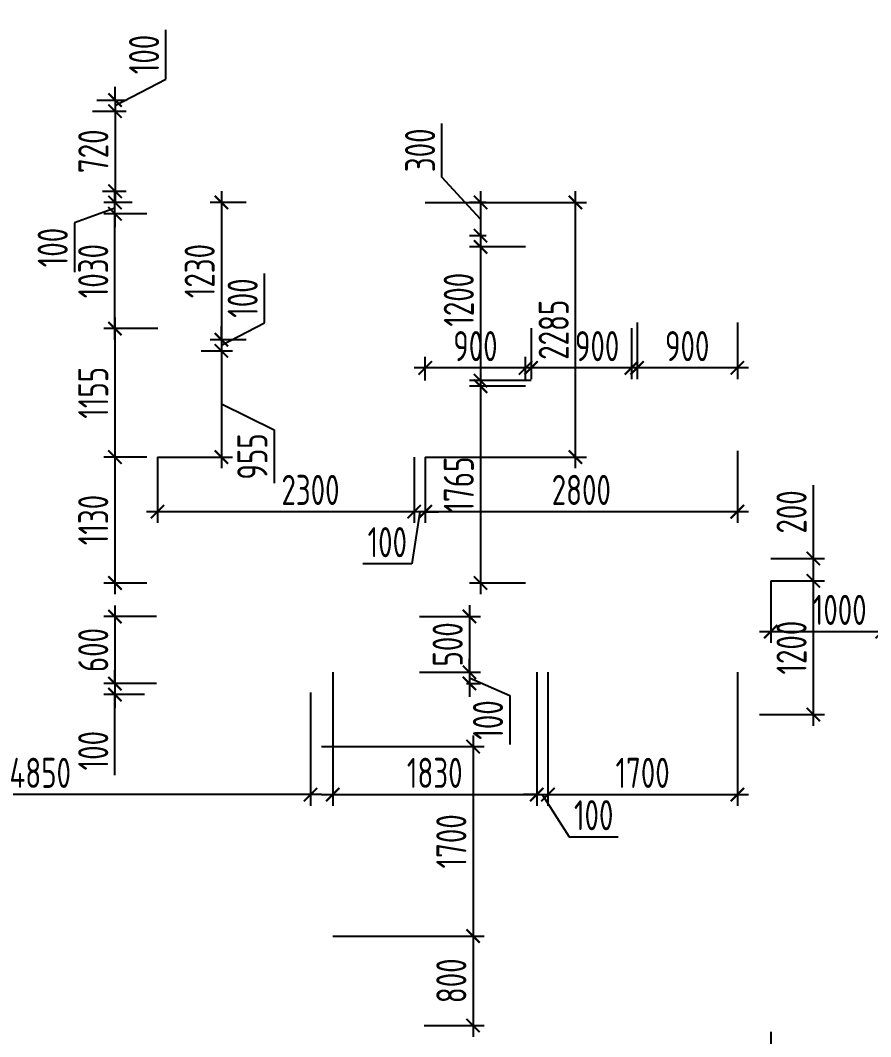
# Model space of a CAD drawing. Header units: millimetres. Extents: x -350007 to 536090, y -888 to 198380.
# Drawn here: x -31934 to -24304, y 71096 to 80214 of the extents above; entities that cross this region are included whole.
import ezdxf

# ---------------------------------------------------------------- set-up
doc = ezdxf.new("R2010")
doc.units = ezdxf.units.MM
doc.layers.add('АР_Размеры нов.', color=15, linetype='Continuous', lineweight=0)
doc.styles.add('ISOCPEUR', font='isocpeur.ttf', dxfattribs={"width": 0.7})
doc.dimstyles.new('R_100', dxfattribs={"dimtxt": 270, "dimasz": 120, "dimexe": 100, "dimexo": 0, "dimgap": 60, "dimtad": 1, "dimdec": 0, "dimrnd": 5, "dimzin": 0, "dimdsep": 46, "dimtxsty": 'ISOCPEUR', "dimblk": 'ARCHTICK', "dimcen": 0, "dimdle": 100, "dimclrd": 256, "dimclre": 256, "dimclrt": 256, "dimadec": 0, "dimazin": 0, "dimtfac": 2, "dimtdec": 0, "dimtofl": 0, "dimtmove": 1, "dimatfit": 3, "dimfxl": 1, "dimtvp": 3, "dimtolj": 1, "dimtzin": 0, "dimarcsym": 0})

# ---------------------------------------------------------------- blocks, each defined once
blk = doc.blocks.new('_ArchTick')
at = {"color": 0, "linetype": 'ByBlock', "const_width": 0.15}
blk.add_lwpolyline([(-0.5, -0.5), (0.5, 0.5)], dxfattribs=at)
blk = doc.blocks.new('*D2575')
at = {"layer": 'АР_Размеры нов.', "lineweight": -2, "ltscale": 100, "transparency": 16777216}
for p, q in [((-31085.3, 77348.7), (-31085.3, 78579)), ((-30798.4, 78479), (-31185.3, 78479)), ((-30699.3, 77448.7), (-31185.3, 77448.7))]:
    blk.add_line(p, q, dxfattribs=at)
at = {"layer": 'АР_Размеры нов.', "lineweight": -2, "ltscale": 100, "transparency": 16777216, "xscale": 120, "yscale": 120, "zscale": 120}
for p, rotation in [((-31085.3, 78479), 90), ((-31085.3, 77448.7), 270)]:
    blk.add_blockref('_ArchTick', p, dxfattribs=dict(at, rotation=rotation))
at = {"layer": 'АР_Размеры нов.', "ltscale": 100, "transparency": 16777216, "insert": (-31280.3, 77963.9), "char_height": 270, "attachment_point": 5, "rotation": 90, "style": 'ISOCPEUR'}
blk.add_mtext('\\A1;1030', dxfattribs=at)
blk = doc.blocks.new('*D2589')
at = {"layer": 'АР_Размеры нов.', "lineweight": -2, "ltscale": 100, "transparency": 16777216}
for p, q in [((-27871.9, 73798.2), (-27871.9, 71898.2)), ((-29230.7, 73698.2), (-27771.9, 73698.2)), ((-29130.7, 71998.2), (-27771.9, 71998.2))]:
    blk.add_line(p, q, dxfattribs=at)
at = {"layer": 'АР_Размеры нов.', "lineweight": -2, "ltscale": 100, "transparency": 16777216, "xscale": 120, "yscale": 120, "zscale": 120}
for p, rotation in [((-27871.9, 73698.2), 90), ((-27871.9, 71998.2), 270)]:
    blk.add_blockref('_ArchTick', p, dxfattribs=dict(at, rotation=rotation))
at = {"layer": 'АР_Размеры нов.', "ltscale": 100, "transparency": 16777216, "insert": (-28066.9, 72848.2), "char_height": 270, "attachment_point": 5, "rotation": 90, "style": 'ISOCPEUR'}
blk.add_mtext('\\A1;1700', dxfattribs=at)
blk = doc.blocks.new('*D2706')
at = {"layer": 'АР_Размеры нов.', "lineweight": -2, "ltscale": 100, "transparency": 16777216}
for p, q in [((-25200.7, 75185.7), (-25200.7, 74629.7)), ((-24200.7, 75185.7), (-24200.7, 74629.7)), ((-25300.7, 74729.7), (-24100.7, 74729.7))]:
    blk.add_line(p, q, dxfattribs=at)
at = {"layer": 'АР_Размеры нов.', "lineweight": -2, "ltscale": 100, "transparency": 16777216, "xscale": 120, "yscale": 120, "zscale": 120, "rotation": 180}
blk.add_blockref('_ArchTick', (-25200.7, 74729.7), dxfattribs=at)
at = {"layer": 'АР_Размеры нов.', "lineweight": -2, "ltscale": 100, "transparency": 16777216, "xscale": 120, "yscale": 120, "zscale": 120}
blk.add_blockref('_ArchTick', (-24200.7, 74729.7), dxfattribs=at)
at = {"layer": 'АР_Размеры нов.', "ltscale": 100, "transparency": 16777216, "insert": (-24582.1, 74924.7), "char_height": 270, "attachment_point": 5, "style": 'ISOCPEUR'}
blk.add_mtext('\\A1;1000', dxfattribs=at)
blk = doc.blocks.new('*D1913')
at = {"layer": 'АР_Размеры нов.', "lineweight": -2, "ltscale": 100, "transparency": 16777216}
for p, q in [((-31085.3, 76395.7), (-31085.3, 75065.7)), ((-30798.4, 76295.7), (-31185.3, 76295.7)), ((-30798.4, 75165.7), (-31185.3, 75165.7))]:
    blk.add_line(p, q, dxfattribs=at)
at = {"layer": 'АР_Размеры нов.', "lineweight": -2, "ltscale": 100, "transparency": 16777216, "xscale": 120, "yscale": 120, "zscale": 120}
for p, rotation in [((-31085.3, 76295.7), 90), ((-31085.3, 75165.7), 270)]:
    blk.add_blockref('_ArchTick', p, dxfattribs=dict(at, rotation=rotation))
at = {"layer": 'АР_Размеры нов.', "ltscale": 100, "transparency": 16777216, "insert": (-31280.3, 75730.7), "char_height": 270, "attachment_point": 5, "rotation": 90, "style": 'ISOCPEUR'}
blk.add_mtext('\\A1;1130', dxfattribs=at)
blk = doc.blocks.new('*D1914')
at = {"layer": 'АР_Размеры нов.', "lineweight": -2, "ltscale": 100, "transparency": 16777216}
for p, q in [((-31085.3, 77348.7), (-31085.3, 78579)), ((-30798.4, 78479), (-31185.3, 78479)), ((-30699.3, 77448.7), (-31185.3, 77448.7))]:
    blk.add_line(p, q, dxfattribs=at)
at = {"layer": 'АР_Размеры нов.', "lineweight": -2, "ltscale": 100, "transparency": 16777216, "xscale": 120, "yscale": 120, "zscale": 120}
for p, rotation in [((-31085.3, 78479), 90), ((-31085.3, 77448.7), 270)]:
    blk.add_blockref('_ArchTick', p, dxfattribs=dict(at, rotation=rotation))
at = {"layer": 'АР_Размеры нов.', "ltscale": 100, "transparency": 16777216, "insert": (-31280.3, 77963.9), "char_height": 270, "attachment_point": 5, "rotation": 90, "style": 'ISOCPEUR'}
blk.add_mtext('\\A1;1030', dxfattribs=at)
blk = doc.blocks.new('*D1940')
at = {"layer": 'АР_Размеры нов.', "lineweight": -2, "ltscale": 500, "transparency": 16777216}
for p, q in [((-28152.4, 78808.3), (-28152.4, 79287.4)), ((-27805, 78430.9), (-28152.4, 78808.3)), ((-27805, 78680.3), (-27805, 78181.5)), ((-27754.4, 78580.3), (-27905, 78580.3)), ((-27754.4, 78281.5), (-27905, 78281.5))]:
    blk.add_line(p, q, dxfattribs=at)
at = {"layer": 'АР_Размеры нов.', "lineweight": -2, "ltscale": 500, "transparency": 16777216, "xscale": 120, "yscale": 120, "zscale": 120}
for p, rotation in [((-27805, 78580.3), 90), ((-27805, 78281.5), 270)]:
    blk.add_blockref('_ArchTick', p, dxfattribs=dict(at, rotation=rotation))
at = {"layer": 'АР_Размеры нов.', "lineweight": 13, "ltscale": 500, "transparency": 16777216, "insert": (-28347.4, 79047.8), "char_height": 270, "attachment_point": 5, "rotation": 90, "style": 'ISOCPEUR'}
blk.add_mtext('\\A1;300', dxfattribs=at)
blk = doc.blocks.new('*D1941')
at = {"layer": 'АР_Размеры нов.', "lineweight": -2, "ltscale": 500, "transparency": 16777216}
for p, q in [((-27805, 78281.5), (-27805, 76881.5)), ((-27401, 78181.5), (-27905, 78181.5)), ((-27351, 76981.5), (-27905, 76981.5))]:
    blk.add_line(p, q, dxfattribs=at)
at = {"layer": 'АР_Размеры нов.', "lineweight": -2, "ltscale": 500, "transparency": 16777216, "xscale": 120, "yscale": 120, "zscale": 120}
for p, rotation in [((-27805, 78181.5), 90), ((-27805, 76981.5), 270)]:
    blk.add_blockref('_ArchTick', p, dxfattribs=dict(at, rotation=rotation))
at = {"layer": 'АР_Размеры нов.', "lineweight": 13, "ltscale": 500, "transparency": 16777216, "insert": (-28000, 77707.3), "char_height": 270, "attachment_point": 5, "rotation": 90, "style": 'ISOCPEUR'}
blk.add_mtext('\\A1;1200', dxfattribs=at)
blk = doc.blocks.new('*D1942')
at = {"layer": 'АР_Размеры нов.', "lineweight": -2, "ltscale": 500, "transparency": 16777216}
for p, q in [((-27805, 77031.5), (-27805, 75065.7)), ((-27401, 76931.5), (-27905, 76931.5)), ((-27401, 75165.7), (-27905, 75165.7))]:
    blk.add_line(p, q, dxfattribs=at)
at = {"layer": 'АР_Размеры нов.', "lineweight": -2, "ltscale": 500, "transparency": 16777216, "xscale": 120, "yscale": 120, "zscale": 120}
for p, rotation in [((-27805, 76931.5), 90), ((-27805, 75165.7), 270)]:
    blk.add_blockref('_ArchTick', p, dxfattribs=dict(at, rotation=rotation))
at = {"layer": 'АР_Размеры нов.', "lineweight": 13, "ltscale": 500, "transparency": 16777216, "insert": (-28000, 76048.6), "char_height": 270, "attachment_point": 5, "rotation": 90, "style": 'ISOCPEUR'}
blk.add_mtext('\\A1;1765', dxfattribs=at)
blk = doc.blocks.new('*D1943')
at = {"layer": 'АР_Размеры нов.', "lineweight": -2, "ltscale": 500, "transparency": 16777216}
for p, q in [((-26400.7, 77503.8), (-26400.7, 76995.9)), ((-25500.7, 77503.8), (-25500.7, 76995.9)), ((-25400.7, 77095.9), (-26500.7, 77095.9))]:
    blk.add_line(p, q, dxfattribs=at)
at = {"layer": 'АР_Размеры нов.', "lineweight": -2, "ltscale": 500, "transparency": 16777216, "xscale": 120, "yscale": 120, "zscale": 120, "rotation": 180}
blk.add_blockref('_ArchTick', (-26400.7, 77095.9), dxfattribs=at)
at = {"layer": 'АР_Размеры нов.', "lineweight": -2, "ltscale": 500, "transparency": 16777216, "xscale": 120, "yscale": 120, "zscale": 120}
blk.add_blockref('_ArchTick', (-25500.7, 77095.9), dxfattribs=at)
at = {"layer": 'АР_Размеры нов.', "lineweight": 13, "ltscale": 500, "transparency": 16777216, "insert": (-25950.7, 77290.9), "char_height": 270, "attachment_point": 5, "style": 'ISOCPEUR'}
blk.add_mtext('\\A1;900', dxfattribs=at)
blk = doc.blocks.new('*D1944')
at = {"layer": 'АР_Размеры нов.', "lineweight": -2, "ltscale": 500, "transparency": 16777216}
for p, q in [((-27351, 77451.5), (-27351, 76995.9)), ((-26450.7, 77451.5), (-26450.7, 76995.9)), ((-26350.7, 77095.9), (-27451, 77095.9))]:
    blk.add_line(p, q, dxfattribs=at)
at = {"layer": 'АР_Размеры нов.', "lineweight": -2, "ltscale": 500, "transparency": 16777216, "xscale": 120, "yscale": 120, "zscale": 120, "rotation": 180}
blk.add_blockref('_ArchTick', (-27351, 77095.9), dxfattribs=at)
at = {"layer": 'АР_Размеры нов.', "lineweight": -2, "ltscale": 500, "transparency": 16777216, "xscale": 120, "yscale": 120, "zscale": 120}
blk.add_blockref('_ArchTick', (-26450.7, 77095.9), dxfattribs=at)
at = {"layer": 'АР_Размеры нов.', "lineweight": 13, "ltscale": 500, "transparency": 16777216, "insert": (-26759, 77290.9), "char_height": 270, "attachment_point": 5, "style": 'ISOCPEUR'}
blk.add_mtext('\\A1;900', dxfattribs=at)
blk = doc.blocks.new('*D1945')
at = {"layer": 'АР_Размеры нов.', "lineweight": -2, "ltscale": 500, "transparency": 16777216}
for p, q in [((-28301, 76981.5), (-28301, 77195.9)), ((-27401, 76981.5), (-27401, 77195.9)), ((-27301, 77095.9), (-28401, 77095.9))]:
    blk.add_line(p, q, dxfattribs=at)
at = {"layer": 'АР_Размеры нов.', "lineweight": -2, "ltscale": 500, "transparency": 16777216, "xscale": 120, "yscale": 120, "zscale": 120, "rotation": 180}
blk.add_blockref('_ArchTick', (-28301, 77095.9), dxfattribs=at)
at = {"layer": 'АР_Размеры нов.', "lineweight": -2, "ltscale": 500, "transparency": 16777216, "xscale": 120, "yscale": 120, "zscale": 120}
blk.add_blockref('_ArchTick', (-27401, 77095.9), dxfattribs=at)
at = {"layer": 'АР_Размеры нов.', "lineweight": 13, "ltscale": 500, "transparency": 16777216, "insert": (-27851, 77290.9), "char_height": 270, "attachment_point": 5, "style": 'ISOCPEUR'}
blk.add_mtext('\\A1;900', dxfattribs=at)
blk = doc.blocks.new('*D1946')
at = {"layer": 'АР_Размеры нов.', "lineweight": -2, "ltscale": 500, "transparency": 16777216}
for p, q in [((-31085.3, 77548.7), (-31085.3, 76195.7)), ((-30699.3, 77448.7), (-31185.3, 77448.7)), ((-30798.4, 76295.7), (-31185.3, 76295.7))]:
    blk.add_line(p, q, dxfattribs=at)
at = {"layer": 'АР_Размеры нов.', "lineweight": -2, "ltscale": 500, "transparency": 16777216, "xscale": 120, "yscale": 120, "zscale": 120}
for p, rotation in [((-31085.3, 77448.7), 90), ((-31085.3, 76295.7), 270)]:
    blk.add_blockref('_ArchTick', p, dxfattribs=dict(at, rotation=rotation))
at = {"layer": 'АР_Размеры нов.', "lineweight": 13, "ltscale": 500, "transparency": 16777216, "insert": (-31280.3, 76872.2), "char_height": 270, "attachment_point": 5, "rotation": 90, "style": 'ISOCPEUR'}
blk.add_mtext('\\A1;1155', dxfattribs=at)
blk = doc.blocks.new('*D1947')
at = {"layer": 'АР_Размеры нов.', "lineweight": -2, "ltscale": 500, "transparency": 16777216}
for p, q in [((-31085.3, 78580.3), (-31085.3, 78700.3)), ((-31085.3, 78529.7), (-31448.6, 78396.1)), ((-30929.6, 78580.3), (-31185.3, 78580.3)), ((-31085.3, 78479), (-31085.3, 78580.3)), ((-30798.4, 78479), (-31185.3, 78479)), ((-31085.3, 78479), (-31085.3, 78359)), ((-31448.6, 78396.1), (-31448.6, 77954.8))]:
    blk.add_line(p, q, dxfattribs=at)
at = {"layer": 'АР_Размеры нов.', "lineweight": -2, "ltscale": 500, "transparency": 16777216, "xscale": 120, "yscale": 120, "zscale": 120}
for p, rotation in [((-31085.3, 78580.3), 270), ((-31085.3, 78479), 90)]:
    blk.add_blockref('_ArchTick', p, dxfattribs=dict(at, rotation=rotation))
at = {"layer": 'АР_Размеры нов.', "lineweight": 13, "ltscale": 500, "transparency": 16777216, "insert": (-31643.6, 78175.4), "char_height": 270, "attachment_point": 5, "rotation": 90, "style": 'ISOCPEUR'}
blk.add_mtext('\\A1;100', dxfattribs=at)
blk = doc.blocks.new('*D1948')
at = {"layer": 'АР_Размеры нов.', "lineweight": -2, "ltscale": 500, "transparency": 16777216}
for p, q in [((-34180.7, 74184.5), (-34180.7, 73167.6)), ((-29330.7, 74184.5), (-29330.7, 73167.6)), ((-29230.7, 73267.6), (-34280.7, 73267.6))]:
    blk.add_line(p, q, dxfattribs=at)
at = {"layer": 'АР_Размеры нов.', "lineweight": -2, "ltscale": 500, "transparency": 16777216, "xscale": 120, "yscale": 120, "zscale": 120, "rotation": 180}
blk.add_blockref('_ArchTick', (-34180.7, 73267.6), dxfattribs=at)
at = {"layer": 'АР_Размеры нов.', "lineweight": -2, "ltscale": 500, "transparency": 16777216, "xscale": 120, "yscale": 120, "zscale": 120}
blk.add_blockref('_ArchTick', (-29330.7, 73267.6), dxfattribs=at)
at = {"layer": 'АР_Размеры нов.', "lineweight": 13, "ltscale": 500, "transparency": 16777216, "insert": (-31755.7, 73462.6), "char_height": 270, "attachment_point": 5, "style": 'ISOCPEUR'}
blk.add_mtext('\\A1;4850', dxfattribs=at)
blk = doc.blocks.new('*D1949')
at = {"layer": 'АР_Размеры нов.', "lineweight": -2, "ltscale": 500, "transparency": 16777216}
for p, q in [((-31085.3, 74964.9), (-31085.3, 74163.7)), ((-30712.6, 74864.9), (-31185.3, 74864.9)), ((-30712.6, 74263.7), (-31185.3, 74263.7))]:
    blk.add_line(p, q, dxfattribs=at)
at = {"layer": 'АР_Размеры нов.', "lineweight": -2, "ltscale": 500, "transparency": 16777216, "xscale": 120, "yscale": 120, "zscale": 120}
for p, rotation in [((-31085.3, 74864.9), 90), ((-31085.3, 74263.7), 270)]:
    blk.add_blockref('_ArchTick', p, dxfattribs=dict(at, rotation=rotation))
at = {"layer": 'АР_Размеры нов.', "lineweight": 13, "ltscale": 500, "transparency": 16777216, "insert": (-31280.3, 74564.3), "char_height": 270, "attachment_point": 5, "rotation": 90, "style": 'ISOCPEUR'}
blk.add_mtext('\\A1;600', dxfattribs=at)
blk = doc.blocks.new('*D1950')
at = {"layer": 'АР_Размеры нов.', "lineweight": -2, "ltscale": 500, "transparency": 16777216}
for p, q in [((-27904.8, 74965.7), (-27904.8, 74264.5)), ((-28351.8, 74865.7), (-27804.8, 74865.7)), ((-28351.8, 74364.5), (-27804.8, 74364.5))]:
    blk.add_line(p, q, dxfattribs=at)
at = {"layer": 'АР_Размеры нов.', "lineweight": -2, "ltscale": 500, "transparency": 16777216, "xscale": 120, "yscale": 120, "zscale": 120}
for p, rotation in [((-27904.8, 74865.7), 90), ((-27904.8, 74364.5), 270)]:
    blk.add_blockref('_ArchTick', p, dxfattribs=dict(at, rotation=rotation))
at = {"layer": 'АР_Размеры нов.', "lineweight": 13, "ltscale": 500, "transparency": 16777216, "insert": (-28099.8, 74615.1), "char_height": 270, "attachment_point": 5, "rotation": 90, "style": 'ISOCPEUR'}
blk.add_mtext('\\A1;500', dxfattribs=at)
blk = doc.blocks.new('*D1951')
at = {"layer": 'АР_Размеры нов.', "lineweight": -2, "ltscale": 500, "transparency": 16777216}
for p, q in [((-30130.1, 78680.4), (-30130.1, 77248.7)), ((-29906.6, 78580.4), (-30230.1, 78580.4)), ((-29906.6, 77348.7), (-30230.1, 77348.7))]:
    blk.add_line(p, q, dxfattribs=at)
at = {"layer": 'АР_Размеры нов.', "lineweight": -2, "ltscale": 500, "transparency": 16777216, "xscale": 120, "yscale": 120, "zscale": 120}
for p, rotation in [((-30130.1, 78580.4), 90), ((-30130.1, 77348.7), 270)]:
    blk.add_blockref('_ArchTick', p, dxfattribs=dict(at, rotation=rotation))
at = {"layer": 'АР_Размеры нов.', "lineweight": 13, "ltscale": 500, "transparency": 16777216, "insert": (-30325.1, 77964.6), "char_height": 270, "attachment_point": 5, "rotation": 90, "style": 'ISOCPEUR'}
blk.add_mtext('\\A1;1230', dxfattribs=at)
blk = doc.blocks.new('*D1952')
at = {"layer": 'АР_Размеры нов.', "lineweight": -2, "ltscale": 500, "transparency": 16777216}
for p, q in [((-29744.4, 77501.3), (-29744.4, 77942.6)), ((-30130.1, 77298.7), (-29744.4, 77501.3)), ((-30130.1, 77348.7), (-30130.1, 77468.7)), ((-29906.6, 77348.7), (-30230.1, 77348.7)), ((-30130.1, 77348.7), (-30130.1, 77248.7)), ((-30310.9, 77248.7), (-30030.1, 77248.7)), ((-30130.1, 77248.7), (-30130.1, 77128.7))]:
    blk.add_line(p, q, dxfattribs=at)
at = {"layer": 'АР_Размеры нов.', "lineweight": -2, "ltscale": 500, "transparency": 16777216, "xscale": 120, "yscale": 120, "zscale": 120}
for p, rotation in [((-30130.1, 77348.7), 270), ((-30130.1, 77248.7), 90)]:
    blk.add_blockref('_ArchTick', p, dxfattribs=dict(at, rotation=rotation))
at = {"layer": 'АР_Размеры нов.', "lineweight": 13, "ltscale": 500, "transparency": 16777216, "insert": (-29939.4, 77722), "char_height": 270, "attachment_point": 5, "rotation": 90, "style": 'ISOCPEUR'}
blk.add_mtext('\\A1;100', dxfattribs=at)
blk = doc.blocks.new('*D1953')
at = {"layer": 'АР_Размеры нов.', "lineweight": -2, "ltscale": 500, "transparency": 16777216}
for p, q in [((-30130.1, 77348.7), (-30130.1, 76195.7)), ((-30310.9, 77248.7), (-30030.1, 77248.7)), ((-30130.1, 76772.2), (-29657.3, 76540.3)), ((-29657.3, 76540.3), (-29657.3, 76061.2)), ((-30703.4, 76295.7), (-30030.1, 76295.7))]:
    blk.add_line(p, q, dxfattribs=at)
at = {"layer": 'АР_Размеры нов.', "lineweight": -2, "ltscale": 500, "transparency": 16777216, "xscale": 120, "yscale": 120, "zscale": 120}
for p, rotation in [((-30130.1, 77248.7), 90), ((-30130.1, 76295.7), 270)]:
    blk.add_blockref('_ArchTick', p, dxfattribs=dict(at, rotation=rotation))
at = {"layer": 'АР_Размеры нов.', "lineweight": 13, "ltscale": 500, "transparency": 16777216, "insert": (-29852.3, 76300.7), "char_height": 270, "attachment_point": 5, "rotation": 90, "style": 'ISOCPEUR'}
blk.add_mtext('\\A1;955', dxfattribs=at)
blk = doc.blocks.new('*D1954')
at = {"layer": 'АР_Размеры нов.', "lineweight": -2, "ltscale": 500, "transparency": 16777216}
for p, q in [((-26953.6, 76195.3), (-26953.6, 78680.3)), ((-28301, 78580.3), (-26853.6, 78580.3)), ((-28301, 76295.3), (-26853.6, 76295.3))]:
    blk.add_line(p, q, dxfattribs=at)
at = {"layer": 'АР_Размеры нов.', "lineweight": -2, "ltscale": 500, "transparency": 16777216, "xscale": 120, "yscale": 120, "zscale": 120}
for p, rotation in [((-26953.6, 78580.3), 90), ((-26953.6, 76295.3), 270)]:
    blk.add_blockref('_ArchTick', p, dxfattribs=dict(at, rotation=rotation))
at = {"layer": 'АР_Размеры нов.', "lineweight": 13, "ltscale": 500, "transparency": 16777216, "insert": (-27148.6, 77437.8), "char_height": 270, "attachment_point": 5, "rotation": 90, "style": 'ISOCPEUR'}
blk.add_mtext('\\A1;2285', dxfattribs=at)
blk = doc.blocks.new('*D1831')
at = {"layer": 'АР_Размеры нов.', "lineweight": -2, "ltscale": 500, "transparency": 16777216}
for p, q in [((-30628.9, 79686.8), (-30628.9, 80128.1)), ((-31084.5, 79448.5), (-30628.9, 79686.8)), ((-31084.5, 79498.5), (-31084.5, 79618.5)), ((-31247.1, 79498.5), (-30984.5, 79498.5)), ((-31084.5, 79498.5), (-31084.5, 79398.5)), ((-31226.5, 79398.5), (-30984.5, 79398.5)), ((-31084.5, 79398.5), (-31084.5, 79278.5))]:
    blk.add_line(p, q, dxfattribs=at)
at = {"layer": 'АР_Размеры нов.', "lineweight": -2, "ltscale": 500, "transparency": 16777216, "xscale": 120, "yscale": 120, "zscale": 120}
for p, rotation in [((-31084.5, 79498.5), 270), ((-31084.5, 79398.5), 90)]:
    blk.add_blockref('_ArchTick', p, dxfattribs=dict(at, rotation=rotation))
at = {"layer": 'АР_Размеры нов.', "lineweight": 13, "ltscale": 500, "transparency": 16777216, "insert": (-30823.9, 79907.4), "char_height": 270, "attachment_point": 5, "rotation": 90, "style": 'ISOCPEUR'}
blk.add_mtext('\\A1;100', dxfattribs=at)
blk = doc.blocks.new('*D1832')
at = {"layer": 'АР_Размеры нов.', "lineweight": -2, "ltscale": 500, "transparency": 16777216}
for p, q in [((-31084.5, 79498.4), (-31084.5, 78580.3)), ((-31285.7, 79398.4), (-30984.5, 79398.4)), ((-31196.9, 78680.3), (-30984.5, 78680.3))]:
    blk.add_line(p, q, dxfattribs=at)
at = {"layer": 'АР_Размеры нов.', "lineweight": -2, "ltscale": 500, "transparency": 16777216, "xscale": 120, "yscale": 120, "zscale": 120}
for p, rotation in [((-31084.5, 79398.4), 90), ((-31084.5, 78680.3), 270)]:
    blk.add_blockref('_ArchTick', p, dxfattribs=dict(at, rotation=rotation))
at = {"layer": 'АР_Размеры нов.', "lineweight": 13, "ltscale": 500, "transparency": 16777216, "insert": (-31279.5, 79039.4), "char_height": 270, "attachment_point": 5, "rotation": 90, "style": 'ISOCPEUR'}
blk.add_mtext('\\A1;720', dxfattribs=at)
blk = doc.blocks.new('*D2014')
at = {"layer": 'АР_Размеры нов.', "lineweight": -2, "ltscale": 500, "transparency": 16777216}
for p, q in [((-24819.3, 76043), (-24819.3, 75385.7)), ((-24819.3, 75485.7), (-24819.3, 75085.7)), ((-25200.7, 75385.7), (-24719.3, 75385.7)), ((-25200.7, 75185.7), (-24719.3, 75185.7))]:
    blk.add_line(p, q, dxfattribs=at)
at = {"layer": 'АР_Размеры нов.', "lineweight": -2, "ltscale": 500, "transparency": 16777216, "xscale": 120, "yscale": 120, "zscale": 120}
for p, rotation in [((-24819.3, 75385.7), 90), ((-24819.3, 75185.7), 270)]:
    blk.add_blockref('_ArchTick', p, dxfattribs=dict(at, rotation=rotation))
at = {"layer": 'АР_Размеры нов.', "lineweight": 13, "ltscale": 500, "transparency": 16777216, "insert": (-25014.3, 75803.4), "char_height": 270, "attachment_point": 5, "rotation": 90, "style": 'ISOCPEUR'}
blk.add_mtext('\\A1;200', dxfattribs=at)
blk = doc.blocks.new('*D2015')
at = {"layer": 'АР_Размеры нов.', "lineweight": -2, "ltscale": 500, "transparency": 16777216}
for p, q in [((-24819.3, 75285.7), (-24819.3, 73885.8)), ((-25200.7, 75185.7), (-24719.3, 75185.7)), ((-25300.7, 73985.8), (-24719.3, 73985.8))]:
    blk.add_line(p, q, dxfattribs=at)
at = {"layer": 'АР_Размеры нов.', "lineweight": -2, "ltscale": 500, "transparency": 16777216, "xscale": 120, "yscale": 120, "zscale": 120}
for p, rotation in [((-24819.3, 75185.7), 90), ((-24819.3, 73985.8), 270)]:
    blk.add_blockref('_ArchTick', p, dxfattribs=dict(at, rotation=rotation))
at = {"layer": 'АР_Размеры нов.', "lineweight": 13, "ltscale": 500, "transparency": 16777216, "insert": (-25014.3, 74585.8), "char_height": 270, "attachment_point": 5, "rotation": 90, "style": 'ISOCPEUR'}
blk.add_mtext('\\A1;1200', dxfattribs=at)
blk = doc.blocks.new('*D2044')
at = {"layer": 'АР_Размеры нов.', "lineweight": -2, "ltscale": 500, "transparency": 16777216}
for p, q in [((-25200.7, 71138.9), (-25200.7, 70465.8)), ((-25300.7, 70948.1), (-25300.7, 70465.8)), ((-25300.7, 70565.8), (-25420.7, 70565.8)), ((-25300.7, 70565.8), (-25200.7, 70565.8)), ((-25250.7, 70565.8), (-25140.1, 70174)), ((-25200.7, 70565.8), (-25080.7, 70565.8)), ((-25140.1, 70174), (-24698.8, 70174))]:
    blk.add_line(p, q, dxfattribs=at)
at = {"layer": 'АР_Размеры нов.', "lineweight": -2, "ltscale": 500, "transparency": 16777216, "xscale": 120, "yscale": 120, "zscale": 120}
blk.add_blockref('_ArchTick', (-25300.7, 70565.8), dxfattribs=at)
at = {"layer": 'АР_Размеры нов.', "lineweight": -2, "ltscale": 500, "transparency": 16777216, "xscale": 120, "yscale": 120, "zscale": 120, "rotation": 180}
blk.add_blockref('_ArchTick', (-25200.7, 70565.8), dxfattribs=at)
at = {"layer": 'АР_Размеры нов.', "lineweight": 13, "ltscale": 500, "transparency": 16777216, "insert": (-24919.5, 70369), "char_height": 270, "attachment_point": 5, "style": 'ISOCPEUR'}
blk.add_mtext('\\A1;100', dxfattribs=at)
blk = doc.blocks.new('*D2045')
at = {"layer": 'АР_Размеры нов.', "lineweight": -2, "ltscale": 500, "transparency": 16777216}
for p, q in [((-29130.7, 74364.5), (-29130.7, 73167.6)), ((-27300.7, 74364.5), (-27300.7, 73167.6)), ((-29230.7, 73267.6), (-27200.7, 73267.6))]:
    blk.add_line(p, q, dxfattribs=at)
at = {"layer": 'АР_Размеры нов.', "lineweight": -2, "ltscale": 500, "transparency": 16777216, "xscale": 120, "yscale": 120, "zscale": 120, "rotation": 180}
blk.add_blockref('_ArchTick', (-29130.7, 73267.6), dxfattribs=at)
at = {"layer": 'АР_Размеры нов.', "lineweight": -2, "ltscale": 500, "transparency": 16777216, "xscale": 120, "yscale": 120, "zscale": 120}
blk.add_blockref('_ArchTick', (-27300.7, 73267.6), dxfattribs=at)
at = {"layer": 'АР_Размеры нов.', "lineweight": 13, "ltscale": 500, "transparency": 16777216, "insert": (-28215.7, 73462.6), "char_height": 270, "attachment_point": 5, "style": 'ISOCPEUR'}
blk.add_mtext('\\A1;1830', dxfattribs=at)
blk = doc.blocks.new('*D2046')
at = {"layer": 'АР_Размеры нов.', "lineweight": -2, "ltscale": 500, "transparency": 16777216}
for p, q in [((-27300.7, 74364.5), (-27300.7, 73167.6)), ((-27200.7, 74364.5), (-27200.7, 73167.6)), ((-27300.7, 73267.6), (-27420.7, 73267.6)), ((-27300.7, 73267.6), (-27200.7, 73267.6)), ((-27250.7, 73267.6), (-27010.4, 72887.7)), ((-27200.7, 73267.6), (-27080.7, 73267.6)), ((-27010.4, 72887.7), (-26569.1, 72887.7))]:
    blk.add_line(p, q, dxfattribs=at)
at = {"layer": 'АР_Размеры нов.', "lineweight": -2, "ltscale": 500, "transparency": 16777216, "xscale": 120, "yscale": 120, "zscale": 120}
blk.add_blockref('_ArchTick', (-27300.7, 73267.6), dxfattribs=at)
at = {"layer": 'АР_Размеры нов.', "lineweight": -2, "ltscale": 500, "transparency": 16777216, "xscale": 120, "yscale": 120, "zscale": 120, "rotation": 180}
blk.add_blockref('_ArchTick', (-27200.7, 73267.6), dxfattribs=at)
at = {"layer": 'АР_Размеры нов.', "lineweight": 13, "ltscale": 500, "transparency": 16777216, "insert": (-26789.7, 73082.7), "char_height": 270, "attachment_point": 5, "style": 'ISOCPEUR'}
blk.add_mtext('\\A1;100', dxfattribs=at)
blk = doc.blocks.new('*D2047')
at = {"layer": 'АР_Размеры нов.', "lineweight": -2, "ltscale": 500, "transparency": 16777216}
for p, q in [((-27200.7, 74364.5), (-27200.7, 73167.6)), ((-25500.7, 74364.5), (-25500.7, 73167.6)), ((-27300.7, 73267.6), (-25400.7, 73267.6))]:
    blk.add_line(p, q, dxfattribs=at)
at = {"layer": 'АР_Размеры нов.', "lineweight": -2, "ltscale": 500, "transparency": 16777216, "xscale": 120, "yscale": 120, "zscale": 120, "rotation": 180}
blk.add_blockref('_ArchTick', (-27200.7, 73267.6), dxfattribs=at)
at = {"layer": 'АР_Размеры нов.', "lineweight": -2, "ltscale": 500, "transparency": 16777216, "xscale": 120, "yscale": 120, "zscale": 120}
blk.add_blockref('_ArchTick', (-25500.7, 73267.6), dxfattribs=at)
at = {"layer": 'АР_Размеры нов.', "lineweight": 13, "ltscale": 500, "transparency": 16777216, "insert": (-26350.7, 73462.6), "char_height": 270, "attachment_point": 5, "style": 'ISOCPEUR'}
blk.add_mtext('\\A1;1700', dxfattribs=at)
blk = doc.blocks.new('*D2049')
at = {"layer": 'АР_Размеры нов.', "lineweight": -2, "ltscale": 500, "transparency": 16777216}
for p, q in [((-27871.9, 72098.2), (-27871.9, 71095.7)), ((-29130.7, 71998.2), (-27771.9, 71998.2)), ((-28311.2, 71195.7), (-27771.9, 71195.7))]:
    blk.add_line(p, q, dxfattribs=at)
at = {"layer": 'АР_Размеры нов.', "lineweight": -2, "ltscale": 500, "transparency": 16777216, "xscale": 120, "yscale": 120, "zscale": 120}
for p, rotation in [((-27871.9, 71998.2), 90), ((-27871.9, 71195.7), 270)]:
    blk.add_blockref('_ArchTick', p, dxfattribs=dict(at, rotation=rotation))
at = {"layer": 'АР_Размеры нов.', "lineweight": 13, "ltscale": 500, "transparency": 16777216, "insert": (-28066.9, 71596.9), "char_height": 270, "attachment_point": 5, "rotation": 90, "style": 'ISOCPEUR'}
blk.add_mtext('\\A1;800', dxfattribs=at)
blk = doc.blocks.new('*D2216')
at = {"layer": 'АР_Размеры нов.', "lineweight": -2, "ltscale": 500, "transparency": 16777216}
for p, q in [((-31085.3, 74264.5), (-31085.3, 74384.5)), ((-30818.9, 74264.5), (-31185.3, 74264.5)), ((-31085.3, 74264.5), (-31085.3, 74164.6)), ((-30818.9, 74164.6), (-31185.3, 74164.6)), ((-31085.3, 74164.6), (-31085.3, 74044.6)), ((-31085.3, 73440.8), (-31085.3, 74164.6))]:
    blk.add_line(p, q, dxfattribs=at)
at = {"layer": 'АР_Размеры нов.', "lineweight": -2, "ltscale": 500, "transparency": 16777216, "xscale": 120, "yscale": 120, "zscale": 120}
for p, rotation in [((-31085.3, 74264.5), 270), ((-31085.3, 74164.6), 90)]:
    blk.add_blockref('_ArchTick', p, dxfattribs=dict(at, rotation=rotation))
at = {"layer": 'АР_Размеры нов.', "lineweight": 13, "ltscale": 500, "transparency": 16777216, "insert": (-31280.3, 73661.5), "char_height": 270, "attachment_point": 5, "rotation": 90, "style": 'ISOCPEUR'}
blk.add_mtext('\\A1;100', dxfattribs=at)
blk = doc.blocks.new('*D2217')
at = {"layer": 'АР_Размеры нов.', "lineweight": -2, "ltscale": 500, "transparency": 16777216}
for p, q in [((-27904.8, 74364.5), (-27904.8, 74484.5)), ((-27929.6, 74364.5), (-27804.8, 74364.5)), ((-27904.8, 74364.5), (-27904.8, 74264.5)), ((-27929.6, 74264.5), (-27804.8, 74264.5)), ((-27904.8, 74314.5), (-27542.8, 74157.6)), ((-27904.8, 74264.5), (-27904.8, 74144.5)), ((-27542.8, 74157.6), (-27542.8, 73716.3))]:
    blk.add_line(p, q, dxfattribs=at)
at = {"layer": 'АР_Размеры нов.', "lineweight": -2, "ltscale": 500, "transparency": 16777216, "xscale": 120, "yscale": 120, "zscale": 120}
for p, rotation in [((-27904.8, 74364.5), 270), ((-27904.8, 74264.5), 90)]:
    blk.add_blockref('_ArchTick', p, dxfattribs=dict(at, rotation=rotation))
at = {"layer": 'АР_Размеры нов.', "lineweight": 13, "ltscale": 500, "transparency": 16777216, "insert": (-27737.8, 73936.9), "char_height": 270, "attachment_point": 5, "rotation": 90, "style": 'ISOCPEUR'}
blk.add_mtext('\\A1;100', dxfattribs=at)
blk = doc.blocks.new('*D2131')
at = {"layer": 'АР_Размеры нов.', "lineweight": -2, "ltscale": 500, "transparency": 16777216}
for p, q in [((-25500.7, 76352.8), (-25500.7, 75705.7)), ((-28301, 76295.3), (-28301, 75705.7)), ((-25400.7, 75805.7), (-28401, 75805.7))]:
    blk.add_line(p, q, dxfattribs=at)
at = {"layer": 'АР_Размеры нов.', "lineweight": -2, "ltscale": 500, "transparency": 16777216, "xscale": 120, "yscale": 120, "zscale": 120, "rotation": 180}
blk.add_blockref('_ArchTick', (-28301, 75805.7), dxfattribs=at)
at = {"layer": 'АР_Размеры нов.', "lineweight": -2, "ltscale": 500, "transparency": 16777216, "xscale": 120, "yscale": 120, "zscale": 120}
blk.add_blockref('_ArchTick', (-25500.7, 75805.7), dxfattribs=at)
at = {"layer": 'АР_Размеры нов.', "lineweight": 13, "ltscale": 500, "transparency": 16777216, "insert": (-26900.9, 76000.7), "char_height": 270, "attachment_point": 5, "style": 'ISOCPEUR'}
blk.add_mtext('\\A1;2800', dxfattribs=at)
blk = doc.blocks.new('*D2132')
at = {"layer": 'АР_Размеры нов.', "lineweight": -2, "ltscale": 500, "transparency": 16777216}
for p, q in [((-28401, 76295.3), (-28401, 75705.7)), ((-28301, 76295.3), (-28301, 75705.7)), ((-28401, 75805.7), (-28521, 75805.7)), ((-28351, 75805.7), (-28420.9, 75337.3)), ((-28301, 75805.7), (-28401, 75805.7)), ((-28301, 75805.7), (-28181, 75805.7)), ((-28420.9, 75337.3), (-28862.2, 75337.3))]:
    blk.add_line(p, q, dxfattribs=at)
at = {"layer": 'АР_Размеры нов.', "lineweight": -2, "ltscale": 500, "transparency": 16777216, "xscale": 120, "yscale": 120, "zscale": 120}
blk.add_blockref('_ArchTick', (-28401, 75805.7), dxfattribs=at)
at = {"layer": 'АР_Размеры нов.', "lineweight": -2, "ltscale": 500, "transparency": 16777216, "xscale": 120, "yscale": 120, "zscale": 120, "rotation": 180}
blk.add_blockref('_ArchTick', (-28301, 75805.7), dxfattribs=at)
at = {"layer": 'АР_Размеры нов.', "lineweight": 13, "ltscale": 500, "transparency": 16777216, "insert": (-28641.5, 75532.3), "char_height": 270, "attachment_point": 5, "style": 'ISOCPEUR'}
blk.add_mtext('\\A1;100', dxfattribs=at)
blk = doc.blocks.new('*D2133')
at = {"layer": 'АР_Размеры нов.', "lineweight": -2, "ltscale": 500, "transparency": 16777216}
for p, q in [((-30703.4, 76295.7), (-30703.4, 75705.7)), ((-28401, 76295.3), (-28401, 75705.7)), ((-28301, 75805.7), (-30803.4, 75805.7))]:
    blk.add_line(p, q, dxfattribs=at)
at = {"layer": 'АР_Размеры нов.', "lineweight": -2, "ltscale": 500, "transparency": 16777216, "xscale": 120, "yscale": 120, "zscale": 120, "rotation": 180}
blk.add_blockref('_ArchTick', (-30703.4, 75805.7), dxfattribs=at)
at = {"layer": 'АР_Размеры нов.', "lineweight": -2, "ltscale": 500, "transparency": 16777216, "xscale": 120, "yscale": 120, "zscale": 120}
blk.add_blockref('_ArchTick', (-28401, 75805.7), dxfattribs=at)
at = {"layer": 'АР_Размеры нов.', "lineweight": 13, "ltscale": 500, "transparency": 16777216, "insert": (-29330.7, 76000.7), "char_height": 270, "attachment_point": 5, "style": 'ISOCPEUR'}
blk.add_mtext('\\A1;2300', dxfattribs=at)

msp = doc.modelspace()

# ---------------------------------------------------------------- dimensions: what is measured, and where the dimension line sits
at = {"layer": 'АР_Размеры нов.', "lineweight": 13, "ltscale": 500}
for base, p1, p2, picture, middle in [((-31084.5, 79398.5), (-31247.1, 79498.5), (-31226.5, 79398.5), '*D1831', (-30628.9, 79746.8)), ((-27805, 78281.5), (-27754.4, 78580.3), (-27754.4, 78281.5), '*D1940', (-28152.4, 78868.3)), ((-31085.3, 78580.3), (-30798.4, 78479), (-30929.6, 78580.3), '*D1947', (-31448.6, 78336.1)), ((-27805, 76981.5), (-27401, 78181.5), (-27351, 76981.5), '*D1941', (-27805, 77707.3)), ((-30130.1, 77248.7), (-29906.6, 77348.7), (-30310.9, 77248.7), '*D1952', (-29744.4, 77561.3)), ((-30130.1, 76295.7), (-30310.9, 77248.7), (-30703.4, 76295.7), '*D1953', (-29657.3, 76480.3)), ((-24819.3, 75185.7), (-25200.7, 75385.7), (-25200.7, 75185.7), '*D2014', (-24643.6, 75803.4)), ((-27904.8, 74264.5), (-27929.6, 74364.5), (-27929.6, 74264.5), '*D2217', (-27542.8, 74097.6)), ((-31085.3, 74164.6), (-30818.9, 74264.5), (-30818.9, 74164.6), '*D2216', (-30991.7, 73661.5))]:
    dim = msp.add_linear_dim(base=base, p1=p1, p2=p2, angle=90, dimstyle='R_100', override={"dimpost": '\\X'}, dxfattribs=at)
    dim.commit()
    dim.dimension.update_dxf_attribs({"geometry": picture, "text_midpoint": middle, "dimtype": 160})
for base, p1, p2, override, picture, middle in [((-31084.5, 78680.3), (-31285.7, 79398.4), (-31196.9, 78680.3), {"dimpost": '\\X'}, '*D1832', (-31279.5, 79039.4)), ((-30130.1, 77348.7), (-29906.6, 78580.4), (-29906.6, 77348.7), {"dimpost": '\\X'}, '*D1951', (-30325.1, 77964.6)), ((-26953.6, 78580.3), (-28301, 76295.3), (-28301, 78580.3), {"dimpost": '\\X'}, '*D1954', (-27148.6, 77437.8)), ((-31085.3, 76295.7), (-30699.3, 77448.7), (-30798.4, 76295.7), {"dimpost": '\\X', "dimfxl": 2.5, "dimarcsym": 1}, '*D1946', (-31280.3, 76872.2)), ((-27805, 75165.7), (-27401, 76931.5), (-27401, 75165.7), {"dimpost": '\\X'}, '*D1942', (-28000, 76048.6)), ((-24819.3, 73985.8), (-25200.7, 75185.7), (-25300.7, 73985.8), {"dimpost": '\\X'}, '*D2015', (-25014.3, 74585.8)), ((-31085.3, 74263.7), (-30712.6, 74864.9), (-30712.6, 74263.7), {"dimpost": '\\X'}, '*D1949', (-31280.3, 74564.3)), ((-27904.8, 74364.5), (-28351.8, 74865.7), (-28351.8, 74364.5), {"dimpost": '\\X'}, '*D1950', (-28099.8, 74615.1)), ((-27871.8684, 71195.6877), (-29130.6975, 71998.1647), (-28311.1611, 71195.6877), {"dimpost": '\\X', "dimfxl": 2.5, "dimarcsym": 1}, '*D2049', (-28066.8684, 71596.9262))]:
    dim = msp.add_linear_dim(base=base, p1=p1, p2=p2, angle=90, dimstyle='R_100', override=override, dxfattribs=at)
    dim.commit()
    dim.dimension.update_dxf_attribs({"geometry": picture, "text_midpoint": middle})
at = {"layer": 'АР_Размеры нов.', "ltscale": 100}
for base, p1, p2, picture, middle in [((-31085.3, 78479), (-30699.3, 77448.7), (-30798.4, 78479), '*D2575', (-31280.3, 77963.9)), ((-31085.3, 78479), (-30699.3, 77448.7), (-30798.4, 78479), '*D1914', (-31280.3, 77963.9)), ((-31085.3, 75165.7), (-30798.4, 76295.7), (-30798.4, 75165.7), '*D1913', (-31280.3, 75730.7)), ((-27871.9, 71998.2), (-29230.7, 73698.2), (-29130.7, 71998.2), '*D2589', (-28066.9, 72848.2))]:
    dim = msp.add_linear_dim(base=base, p1=p1, p2=p2, angle=90, dimstyle='R_100', override={"dimpost": '\\X', "dimfxl": 2.5, "dimarcsym": 1}, dxfattribs=at)
    dim.commit()
    dim.dimension.update_dxf_attribs({"geometry": picture, "text_midpoint": middle})
at = {"layer": 'АР_Размеры нов.', "lineweight": 13, "ltscale": 500}
for base, p1, p2, picture, middle in [((-28301, 77095.9), (-27401, 76981.5), (-28301, 76981.5), '*D1945', (-27851, 77290.9)), ((-26400.7, 77095.9), (-25500.7, 77503.8), (-26400.7, 77503.8), '*D1943', (-25950.7, 77290.9)), ((-28301, 75805.7), (-25500.7, 76352.8), (-28301, 76295.3), '*D2131', (-26900.9, 76000.7)), ((-27300.7, 73267.6), (-29130.7, 74364.5), (-27300.7, 74364.5), '*D2045', (-28215.7, 73462.6)), ((-34180.7, 73267.6), (-29330.7, 74184.5), (-34180.7, 74184.5), '*D1948', (-31755.7, 73462.6))]:
    dim = msp.add_linear_dim(base=base, p1=p1, p2=p2, dimstyle='R_100', override={"dimpost": '\\X'}, dxfattribs=at)
    dim.commit()
    dim.dimension.update_dxf_attribs({"geometry": picture, "text_midpoint": middle})
for base, p1, p2, picture, middle in [((-27351, 77095.9), (-26450.7, 77451.5), (-27351, 77451.5), '*D1944', (-26759, 77095.9)), ((-30703.4, 75805.7), (-28401, 76295.3), (-30703.4, 76295.7), '*D2133', (-29330.7, 75805.7)), ((-28401, 75805.7), (-28301, 76295.3), (-28401, 76295.3), '*D2132', (-28480.9, 75337.3)), ((-27200.7, 73267.6), (-27300.7, 74364.5), (-27200.7, 74364.5), '*D2046', (-26950.4, 72887.7)), ((-25500.7, 73267.6), (-27200.7, 74364.5), (-25500.7, 74364.5), '*D2047', (-26350.7, 73267.6)), ((-25200.7, 70565.8), (-25300.7, 70948.1), (-25200.7, 71138.9), '*D2044', (-25080.1, 70174))]:
    dim = msp.add_linear_dim(base=base, p1=p1, p2=p2, dimstyle='R_100', override={"dimpost": '\\X'}, dxfattribs=at)
    dim.commit()
    dim.dimension.update_dxf_attribs({"geometry": picture, "text_midpoint": middle, "dimtype": 160})
at = {"layer": 'АР_Размеры нов.', "ltscale": 100}
dim = msp.add_linear_dim(base=(-24200.7, 74729.7), p1=(-25200.7, 75185.7), p2=(-24200.7, 75185.7), dimstyle='R_100', override={"dimpost": '\\X', "dimfxl": 2.5, "dimarcsym": 1}, dxfattribs=at)
dim.commit()
dim.dimension.update_dxf_attribs({"geometry": '*D2706', "text_midpoint": (-24582.1, 74729.7), "dimtype": 160})

doc.saveas('drawing.dxf')
